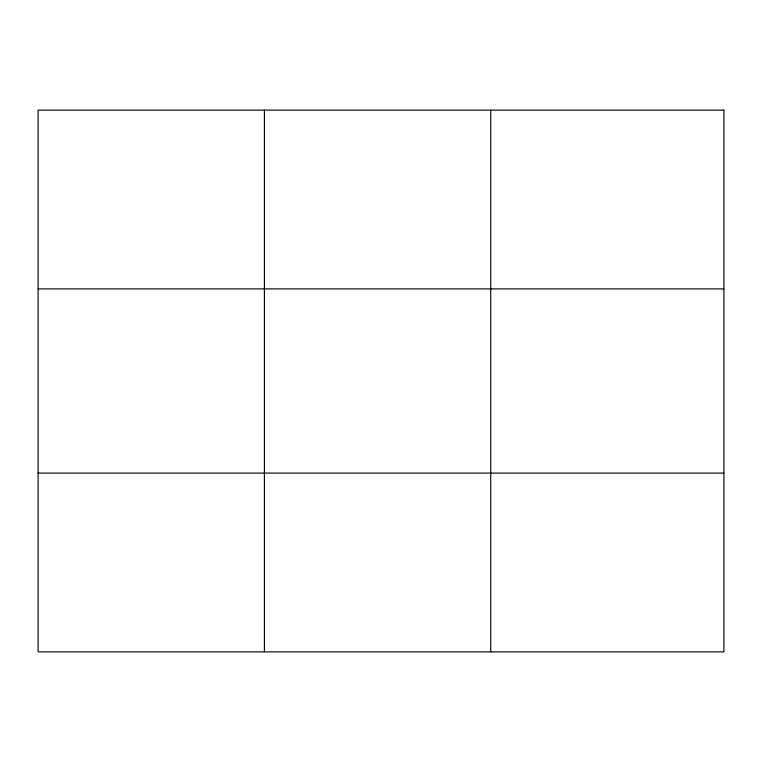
<?xml version="1.0" encoding="UTF-8"?>
<svg xmlns="http://www.w3.org/2000/svg" width="762" height="762" viewBox="0 0 762 762"><rect width="100%" height="100%" fill="white"/><g stroke="black" fill="none" stroke-linecap="round" stroke-linejoin="round"><path stroke-width="1.14" d="M264.414 651.872L264.414 110.128M490.728 651.872L490.728 110.128M38.1 288.903L723.9 288.903M38.1 473.097L723.9 473.097M723.9 110.128L38.1 110.128L38.1 651.872L723.9 651.872L723.9 110.128"/></g></svg>
